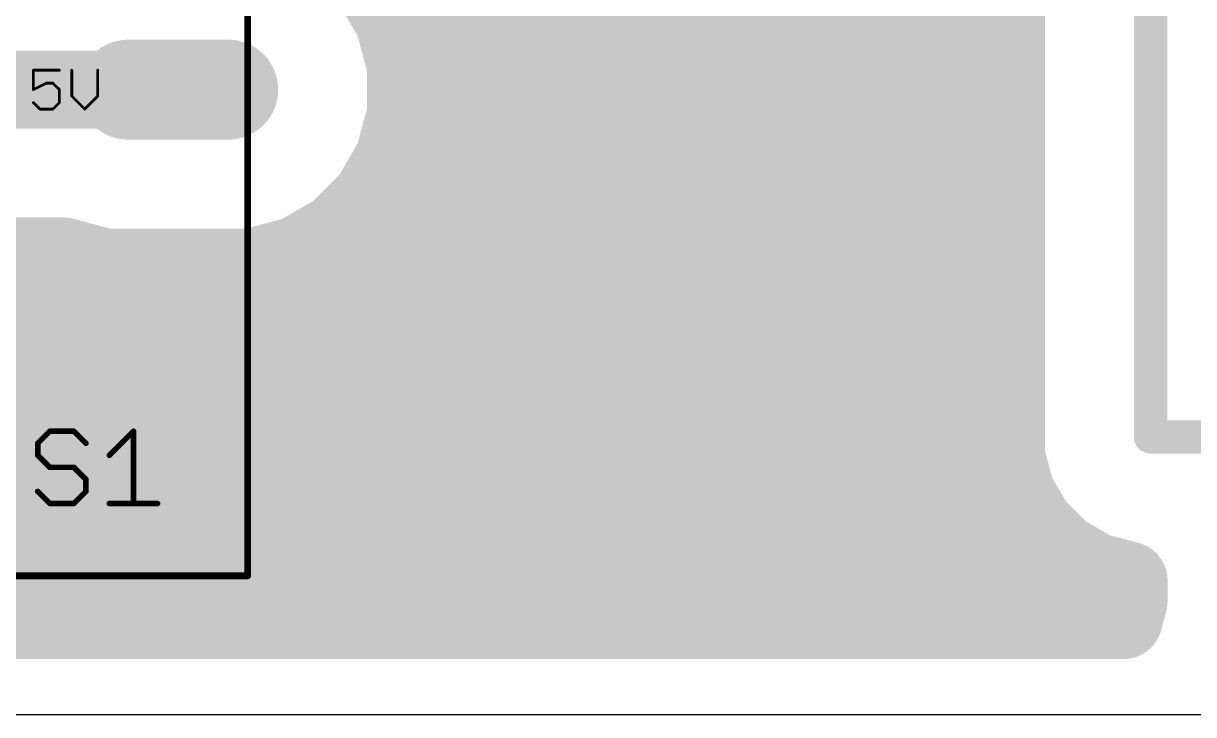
# Model space of a CAD drawing. Extents: x -14 to 150, y -1 to 89.
# Drawn here: x 28.92 to 50.32, y -1.27 to 11.37 of the extents above; entities that cross this region are included whole.
import ezdxf

# ---------------------------------------------------------------- set-up
doc = ezdxf.new("R2010")
doc.units = 0
for name, color, linetype in [('16', 175, 'CONTINUOUS'), ('17', 82, 'CONTINUOUS'), ('20', 7, 'CONTINUOUS'), ('21', 253, 'CONTINUOUS'), ('25', 253, 'CONTINUOUS')]:
    doc.layers.add(name, color=color, linetype=linetype)

# ---------------------------------------------------------------- blocks, each defined once
blk = doc.blocks.new('LONGP100')
at = {"const_width": 1}
blk.add_lwpolyline([(-0.5, 0), (0.5, 0)], dxfattribs=at)
at = {"const_width": 0.5}
for points in [[(-0.5, 0.25, 1), (-0.5, -0.25)], [(0.5, -0.25, 1), (0.5, 0.25)]]:
    blk.add_lwpolyline(points, format="xyb", dxfattribs=at)

msp = doc.modelspace()

# ---------------------------------------------------------------- linework, layer by layer
at = {"layer": '16'}
for points, const_width in [([(49.53, 3.81), (49.53, 13.97)], 0.6096), ([(37.465, 12.7), (37.465, 3.81)], 1.4224), ([(46.8884, 12.3729), (46.8884, 3.4622)], 1.4224), ([(35.694, 11.4149), (35.266, 12.1563)], 1.4224), ([(35.9156, 10.588), (35.694, 11.4149)], 1.4224), ([(35.7036, 11.3792), (46.8884, 11.3792)], 1.4224), ([(35.9156, 9.732), (35.9156, 10.588)], 1.4224), ([(27.94, 10.16), (31.75, 10.16)], 1.4224), ([(35.9156, 9.9568), (46.8884, 9.9568)], 1.4224), ([(35.694, 8.9051), (35.9156, 9.732)], 1.4224), ([(35.266, 8.1637), (35.694, 8.9051)], 1.4224), ([(35.48, 8.5344), (46.8884, 8.5344)], 1.4224), ([(34.6607, 7.5584), (35.266, 8.1637)], 1.4224), ([(33.9193, 7.1304), (34.6607, 7.5584)], 1.4224), ([(27.5387, 7.112), (29.6492, 7.112)], 1.4224), ([(29.6492, 7.112), (30.4076, 6.9088)], 1.4224), ([(33.0924, 6.9088), (33.9193, 7.1304)], 1.4224), ([(33.8508, 7.112), (46.8884, 7.112)], 1.4224), ([(30.4076, 6.9088), (33.0924, 6.9088)], 1.4224), ([(-6.985, 5.6896), (46.8884, 5.6896)], 1.4224), ([(-6.985, 4.2672), (46.8884, 4.2672)], 1.4224), ([(19.685, 3.81), (37.465, 3.81)], 1.4224), ([(46.8884, 3.4622), (47.0684, 2.7904)], 1.4224), ([(60.96, 3.81), (49.53, 3.81)], 0.6096), ([(-6.985, 2.8448), (47.0538, 2.8448)], 1.4224), ([(47.0684, 2.7904), (47.4162, 2.188)], 1.4224), ([(47.4162, 2.188), (47.908, 1.6962)], 1.4224), ([(47.908, 1.6962), (48.5104, 1.3484)], 1.4224), ([(-6.985, 1.4224), (48.3822, 1.4224)], 1.4224), ([(48.5104, 1.3484), (49.13, 1.1824)], 1.4224), ([(49.13, 1.1824), (49.13, 0.8043)], 1.4224), ([(49.13, 0.8043), (49.037, 0.4572)], 1.4224), ([(49.037, 0.4572), (-6.985, 0.4572)], 1.4224)]:
    msp.add_lwpolyline(points, dxfattribs=dict(at, const_width=const_width))
for points, const_width in [([(36.0375, 11.507, 1), (35.3506, 11.3229)], 0.7112), ([(35.7036, 11.7348, 1), (35.7036, 11.0236)], 0.7112), ([(46.8884, 11.0236, 1), (46.8884, 11.7348)], 0.7112), ([(35.3861, 11.2371, 1), (36.002, 11.5927)], 0.7112), ([(36.2712, 10.588, 1), (35.56, 10.588)], 0.7112), ([(35.5721, 10.496, 1), (36.2591, 10.6801)], 0.7112), ([(31.75, 9.8044, 1), (31.75, 10.5156)], 0.7112), ([(35.9156, 10.3124, 1), (35.9156, 9.6012)], 0.7112), ([(46.8884, 9.6012, 1), (46.8884, 10.3124)], 0.7112), ([(36.2591, 9.6399, 1), (35.5721, 9.824)], 0.7112), ([(35.56, 9.732, 1), (36.2712, 9.732)], 0.7112), ([(36.002, 8.7273, 1), (35.3861, 9.0829)], 0.7112), ([(35.48, 8.89, 1), (35.48, 8.1788)], 0.7112), ([(35.3506, 8.9971, 1), (36.0375, 8.813)], 0.7112), ([(46.8884, 8.1788, 1), (46.8884, 8.89)], 0.7112), ([(35.5175, 7.9123, 1), (35.0146, 8.4152)], 0.7112), ([(34.958, 8.3415, 1), (35.574, 7.9859)], 0.7112), ([(34.4092, 7.8098, 1), (34.9121, 7.3069)], 0.7112), ([(34.8385, 7.2504, 1), (34.4829, 7.8663)], 0.7112), ([(29.7412, 7.4555, 1), (29.5572, 6.7685)], 0.7112), ([(29.6492, 6.7564, 1), (29.6492, 7.4676)], 0.7112), ([(33.8508, 7.4676, 1), (33.8508, 6.7564)], 0.7112), ([(33.7415, 7.4383, 1), (34.0971, 6.8224)], 0.7112), ([(34.0114, 6.7869, 1), (33.8273, 7.4738)], 0.7112), ([(46.8884, 6.7564, 1), (46.8884, 7.4676)], 0.7112), ([(30.4076, 7.2644, 1), (30.4076, 6.5532)], 0.7112), ([(30.3155, 6.5653, 1), (30.4996, 7.2523)], 0.7112), ([(33.0004, 7.2523, 1), (33.1845, 6.5653)], 0.7112), ([(33.0924, 6.5532, 1), (33.0924, 7.2644)], 0.7112), ([(46.8884, 5.334, 1), (46.8884, 6.0452)], 0.7112), ([(46.8884, 3.9116, 1), (46.8884, 4.6228)], 0.7112), ([(37.465, 3.4544, 1), (37.465, 4.1656)], 0.7112), ([(37.1094, 3.81, 1), (37.8206, 3.81)], 0.7112), ([(47.2319, 3.5543, 1), (46.5449, 3.3702)], 0.7112), ([(49.53, 3.9624, 1), (49.53, 3.6576)], 0.3048), ([(49.3776, 3.81, 1), (49.6824, 3.81)], 0.3048), ([(46.5328, 3.4622, 1), (47.244, 3.4622)], 0.7112), ([(47.3764, 2.9682, 1), (46.7605, 2.6126)], 0.7112), ([(47.0538, 2.4892, 1), (47.0538, 3.2004)], 0.7112), ([(46.7249, 2.6983, 1), (47.4119, 2.8824)], 0.7112), ([(47.6676, 2.4395, 1), (47.1647, 1.9366)], 0.7112), ([(47.1082, 2.0102, 1), (47.7242, 2.3658)], 0.7112), ([(48.0858, 2.0042, 1), (47.7302, 1.3882)], 0.7112), ([(47.6566, 1.4447, 1), (48.1595, 1.9476)], 0.7112), ([(48.6024, 1.6919, 1), (48.4183, 1.0049)], 0.7112), ([(48.3326, 1.0405, 1), (48.6882, 1.6564)], 0.7112), ([(48.3822, 1.0668, 1), (48.3822, 1.778)], 0.7112), ([(49.4856, 1.1824, 1), (48.7744, 1.1824)], 0.7112), ([(49.038, 0.8389, 1), (49.222, 1.5259)], 0.7112), ([(49.4735, 0.7123, 1), (48.7865, 0.8964)], 0.7112), ([(48.7744, 0.8043, 1), (49.4856, 0.8043)], 0.7112), ([(49.037, 0.1016, 1), (49.037, 0.8128)], 0.7112), ([(48.6935, 0.5492, 1), (49.3805, 0.3652)], 0.7112)]:
    msp.add_lwpolyline(points, format="xyb", dxfattribs=dict(at, const_width=const_width))
at = {"layer": '20'}
msp.add_line((-13.97, -1.27), (149.53, -1.27), dxfattribs=at)
at = {"layer": '21', "const_width": 0.127}
for points in [[(33.02, 33.02), (33.02, 1.27)], [(7.62, 1.27), (33.02, 1.27)]]:
    msp.add_lwpolyline(points, dxfattribs=at)
at = {"layer": '21', "const_width": 0.0635}
for points in [[(32.9883, 1.27, 1), (33.0518, 1.27)], [(33.02, 1.2383, 1), (33.02, 1.3017)]]:
    msp.add_lwpolyline(points, format="xyb", dxfattribs=at)
at = {"layer": '25'}
for points, const_width in [([(29.5767, 10.5162), (29.1021, 10.5162)], 0.0508), ([(29.1021, 10.5162), (29.1021, 10.1603)], 0.0508), ([(29.8038, 10.5162), (29.8038, 10.0417)], 0.0508), ([(30.2783, 10.0417), (30.2783, 10.5162)], 0.0508), ([(29.1021, 10.1603), (29.3394, 10.2789)], 0.0508), ([(29.3394, 10.2789), (29.458, 10.2789)], 0.0508), ([(29.458, 10.2789), (29.5767, 10.1603)], 0.0508), ([(29.5767, 10.1603), (29.5767, 9.923)], 0.0508), ([(29.8038, 10.0417), (30.041, 9.8044)], 0.0508), ([(30.041, 9.8044), (30.2783, 10.0417)], 0.0508), ([(29.2208, 9.8044), (29.1021, 9.923)], 0.0508), ([(29.5767, 9.923), (29.458, 9.8044)], 0.0508), ([(29.458, 9.8044), (29.2208, 9.8044)], 0.0508), ([(29.4017, 3.9127), (29.1813, 3.6924)], 0.1016), ([(29.8423, 3.9127), (29.4017, 3.9127)], 0.1016), ([(30.0626, 3.6924), (29.8423, 3.9127)], 0.1016), ([(30.4911, 3.4721), (30.9317, 3.9127)], 0.1016), ([(30.9317, 3.9127), (30.9317, 2.5908)], 0.1016), ([(29.1813, 3.6924), (29.1813, 3.4721)], 0.1016), ([(29.1813, 3.4721), (29.4017, 3.2518)], 0.1016), ([(29.4017, 3.2518), (29.8423, 3.2518)], 0.1016), ([(29.8423, 3.2518), (30.0626, 3.0314)], 0.1016), ([(30.0626, 3.0314), (30.0626, 2.8111)], 0.1016), ([(29.4017, 2.5908), (29.1813, 2.8111)], 0.1016), ([(30.0626, 2.8111), (29.8423, 2.5908)], 0.1016), ([(29.8423, 2.5908), (29.4017, 2.5908)], 0.1016), ([(30.4911, 2.5908), (31.3723, 2.5908)], 0.1016)]:
    msp.add_lwpolyline(points, dxfattribs=dict(at, const_width=const_width))
for points, const_width in [([(29.1021, 10.5289, 1), (29.1021, 10.5035)], 0.0254), ([(29.1148, 10.5162, 1), (29.0894, 10.5162)], 0.0254), ([(29.5767, 10.5035, 1), (29.5767, 10.5289)], 0.0254), ([(29.8165, 10.5162, 1), (29.7911, 10.5162)], 0.0254), ([(30.291, 10.5162, 1), (30.2656, 10.5162)], 0.0254), ([(29.3394, 10.2916, 1), (29.3394, 10.2662)], 0.0254), ([(29.3451, 10.2676, 1), (29.3337, 10.2903)], 0.0254), ([(29.467, 10.2879, 1), (29.449, 10.27)], 0.0254), ([(29.458, 10.2662, 1), (29.458, 10.2916)], 0.0254), ([(29.0964, 10.1717, 1), (29.1078, 10.1489)], 0.0254), ([(29.0894, 10.1603, 1), (29.1148, 10.1603)], 0.0254), ([(29.5894, 10.1603, 1), (29.564, 10.1603)], 0.0254), ([(29.5677, 10.1513, 1), (29.5856, 10.1693)], 0.0254), ([(29.8127, 10.0506, 1), (29.7948, 10.0327)], 0.0254), ([(30.2873, 10.0327, 1), (30.2693, 10.0506)], 0.0254), ([(29.1111, 9.932, 1), (29.0931, 9.9141)], 0.0254), ([(29.564, 9.923, 1), (29.5894, 9.923)], 0.0254), ([(29.5856, 9.9141, 1), (29.5677, 9.932)], 0.0254), ([(29.7911, 10.0417, 1), (29.8165, 10.0417)], 0.0254), ([(30.2656, 10.0417, 1), (30.291, 10.0417)], 0.0254), ([(29.2208, 9.8171, 1), (29.2208, 9.7917)], 0.0254), ([(29.2118, 9.7954, 1), (29.2297, 9.8134)], 0.0254), ([(29.449, 9.8134, 1), (29.467, 9.7954)], 0.0254), ([(29.458, 9.7917, 1), (29.458, 9.8171)], 0.0254), ([(30.032, 9.8134, 1), (30.05, 9.7954)], 0.0254), ([(30.032, 9.7954, 1), (30.05, 9.8134)], 0.0254), ([(29.4017, 3.9381, 1), (29.4017, 3.8873)], 0.0508), ([(29.4196, 3.8948, 1), (29.3837, 3.9307)], 0.0508), ([(29.8603, 3.9307, 1), (29.8243, 3.8948)], 0.0508), ([(29.8423, 3.8873, 1), (29.8423, 3.9381)], 0.0508), ([(30.9571, 3.9127, 1), (30.9063, 3.9127)], 0.0508), ([(30.9497, 3.8948, 1), (30.9137, 3.9307)], 0.0508), ([(29.2067, 3.6924, 1), (29.1559, 3.6924)], 0.0508), ([(29.1634, 3.7104, 1), (29.1993, 3.6744)], 0.0508), ([(30.0447, 3.6744, 1), (30.0806, 3.7104)], 0.0508), ([(29.1559, 3.4721, 1), (29.2067, 3.4721)], 0.0508), ([(29.1993, 3.49, 1), (29.1634, 3.4541)], 0.0508), ([(30.4731, 3.49, 1), (30.509, 3.4541)], 0.0508), ([(29.4017, 3.2772, 1), (29.4017, 3.2264)], 0.0508), ([(29.3837, 3.2338, 1), (29.4196, 3.2697)], 0.0508), ([(29.8603, 3.2697, 1), (29.8243, 3.2338)], 0.0508), ([(29.8423, 3.2264, 1), (29.8423, 3.2772)], 0.0508), ([(30.088, 3.0314, 1), (30.0372, 3.0314)], 0.0508), ([(30.0447, 3.0135, 1), (30.0806, 3.0494)], 0.0508), ([(29.1993, 2.8291, 1), (29.1634, 2.7932)], 0.0508), ([(30.0372, 2.8111, 1), (30.088, 2.8111)], 0.0508), ([(30.0806, 2.7932, 1), (30.0447, 2.8291)], 0.0508), ([(29.4017, 2.6162, 1), (29.4017, 2.5654)], 0.0508), ([(29.3837, 2.5728, 1), (29.4196, 2.6088)], 0.0508), ([(29.8243, 2.6088, 1), (29.8603, 2.5728)], 0.0508), ([(29.8423, 2.5654, 1), (29.8423, 2.6162)], 0.0508), ([(30.4911, 2.6162, 1), (30.4911, 2.5654)], 0.0508), ([(30.9063, 2.5908, 1), (30.9571, 2.5908)], 0.0508), ([(31.3723, 2.5654, 1), (31.3723, 2.6162)], 0.0508)]:
    msp.add_lwpolyline(points, format="xyb", dxfattribs=dict(at, const_width=const_width))

# ---------------------------------------------------------------- block references
at = {"layer": '17', "xscale": 1.8288, "yscale": 1.8288}
msp.add_blockref('LONGP100', (31.75, 10.16), dxfattribs=at)
msp.add_blockref('LONGP100', (31.75, 10.16), dxfattribs=at)

doc.saveas('drawing.dxf')
